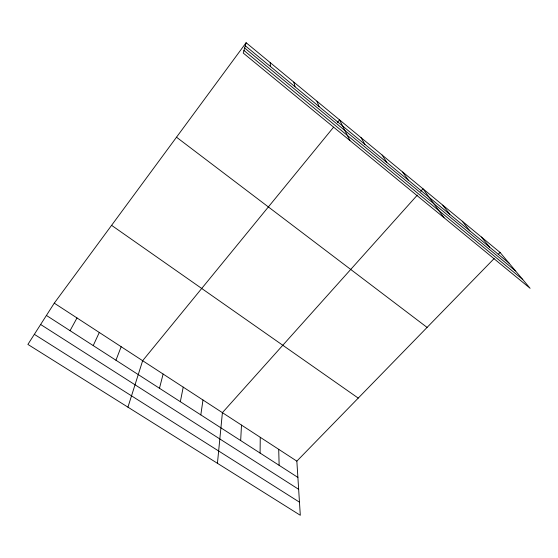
<?xml version="1.0" encoding="UTF-8"?>
<svg xmlns="http://www.w3.org/2000/svg" width="558" height="558" viewBox="0 0 558 558"><rect width="100%" height="100%" fill="white"/><g stroke="black" fill="none" stroke-linecap="round" stroke-linejoin="round"><path stroke-width="0.84" d="M260.077 453.061L260.258 437.312M240.672 440.562L241.495 425.091M217.439 463.3L222.405 412.662L417.314 195.119M200.81 414.887L202.986 400.009M180.332 401.704L183.226 387.14M159.483 388.277L163.117 374.041M246.106 42.722L243.239 53.045L530.1 288.298L500.073 252.46L246.106 42.722L54.272 303.154L27.9 344.419L300.309 515.278L296.849 461.138L494.179 258.514M127.935 407.159L142.646 360.712L333.579 127.189M115.952 360.238L121.17 346.727M93.221 345.597L99.289 332.477M70.05 330.678L76.997 317.955M337.381 122.551L339.55 119.893L349.908 140.525M420.711 191.324L422.978 188.792L444.035 217.718M498.308 254.281L500.073 252.46M34.345 334.333L299.472 502.165M40.636 324.498L298.649 489.31M46.419 315.451L297.888 477.411M54.272 303.154L296.849 461.138M111.593 225.341L358.236 398.105M176.509 137.205L427.079 327.413M244.634 48.016L515.585 270.972M243.951 50.485L522.748 279.523M245.262 45.756L509.001 263.118M481.352 237.004L489.652 247.173M462.275 221.24L469.913 230.9M442.815 205.177L449.769 214.307M402.743 172.08L408.24 180.074M382.104 155.04L386.82 162.42M361.04 137.645L364.946 144.396M316.937 101.221L319.085 106.599M293.836 82.145L295.029 86.776M270.232 62.649L270.428 66.5M278.707 449.323L279.146 465.344"/></g></svg>
